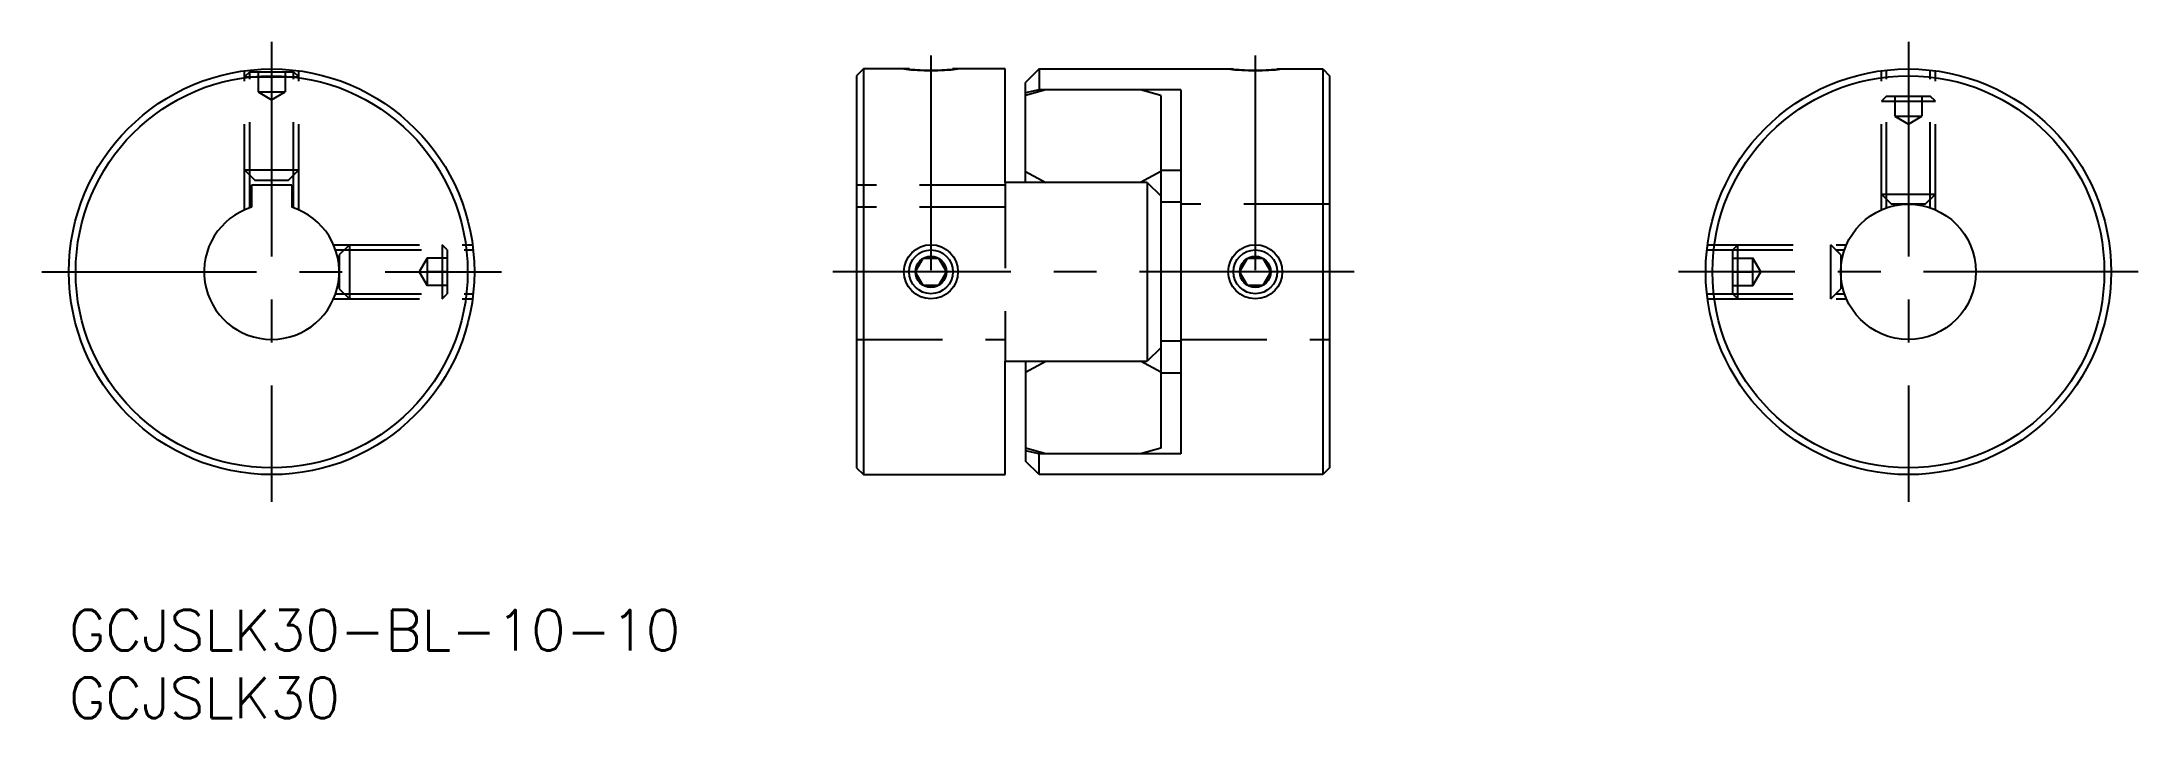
# Model space of a CAD drawing. Extents: x -2 to 153, y -8 to 42.
import ezdxf

# ---------------------------------------------------------------- set-up
doc = ezdxf.new("R2010")
doc.units = 0
doc.header["$LTSCALE"] = 0.5
doc.linetypes.add('CENTER', pattern=[50.8, 31.75, -6.35, 6.35, -6.35])
doc.linetypes.add('DASHED', pattern=[19.05, 12.7, -6.35])
for name, color, linetype in [('MSM_CENTER', 1, 'CENTER'), ('MSM_CONTINUOUS', 7, 'CONTINUOUS'), ('MSM_DASHED', 4, 'DASHED'), ('MSM_NARROW', 5, 'CONTINUOUS'), ('MSM_PART_NUMBER', 7, 'CONTINUOUS')]:
    doc.layers.add(name, color=color, linetype=linetype)
doc.styles.get("Standard").update_dxf_attribs({"font": 'txt.shx', "height": 3, "bigfont": 'bigfont.shx'})

# ---------------------------------------------------------------- blocks, each defined once
blk = doc.blocks.new('*U1')
at = {"layer": 'MSM_PART_NUMBER'}
blk.add_text('GCJSLK30-BL-10-10', height=3, dxfattribs=at).set_placement((0, -3))
blk = doc.blocks.new('*U2')
at = {"layer": 'MSM_PART_NUMBER'}
blk.add_text('GCJSLK30', height=3, dxfattribs=at).set_placement((0, -8))

msp = doc.modelspace()

# ---------------------------------------------------------------- linework, layer by layer
at = {"layer": 'MSM_CENTER'}
for p, q in [((15, 42), (15, 8)), ((136.12, 42), (136.12, 8)), ((63.79, 41), (63.79, 22)), ((87.79, 41), (87.79, 22)), ((-2, 25), (32, 25)), ((95.1, 25), (56.52, 25)), ((153.12, 25), (119.12, 25))]:
    msp.add_line(p, q, dxfattribs=at)
at = {"layer": 'MSM_CONTINUOUS'}
for p, q in [((58.79, 40), (58.29, 39.5)), ((58.29, 39.5), (58.29, 10.5)), ((58.79, 40), (58.79, 10)), ((62.19, 40), (58.79, 40)), ((69.29, 40), (65.39, 40)), ((69.29, 31.61), (69.29, 40)), ((71.79, 40), (70.79, 39)), ((70.79, 31.61), (70.79, 39)), ((71.79, 40), (86.19, 40)), ((71.79, 40), (71.79, 38.32)), ((89.39, 40), (92.79, 40)), ((92.79, 40), (92.79, 10)), ((92.79, 40), (93.29, 39.5)), ((93.29, 39.5), (93.29, 10.5)), ((72.29, 38.47), (70.79, 38.03)), ((71.79, 38.47), (70.79, 38.23)), ((82.29, 38.47), (71.79, 38.47)), ((80.79, 38.03), (79.29, 38.47)), ((80.79, 38.03), (80.79, 11.97)), ((82.29, 38.47), (82.29, 11.53)), ((16.5, 31.4), (13.5, 31.4)), ((13.5, 31.4), (13.5, 29.77)), ((16.5, 31.4), (16.5, 29.77)), ((79.79, 31.61), (69.29, 31.61)), ((70.79, 32.43), (72.29, 31.61)), ((80.79, 32.42), (79.29, 31.61)), ((79.79, 31.61), (79.79, 18.39)), ((79.79, 31.61), (80.79, 30.61)), ((82.29, 32.5), (80.79, 32.5)), ((82.29, 30.14), (80.79, 30.14)), ((62.63, 25), (63.21, 26)), ((63.21, 24), (62.63, 25)), ((63.21, 26), (64.36, 26)), ((64.36, 26), (64.94, 25)), ((64.94, 25), (64.36, 24)), ((86.63, 25), (87.21, 26)), ((87.21, 24), (86.63, 25)), ((87.21, 26), (88.36, 26)), ((88.36, 26), (88.94, 25)), ((88.94, 25), (88.36, 24)), ((64.36, 24), (63.21, 24)), ((88.36, 24), (87.21, 24)), ((80.79, 19.39), (79.79, 18.39)), ((82.29, 19.86), (80.79, 19.86)), ((69.29, 10), (69.29, 18.39)), ((69.29, 18.39), (79.79, 18.39)), ((70.79, 18.39), (70.79, 11)), ((70.79, 17.57), (72.29, 18.39)), ((80.79, 17.58), (79.29, 18.39)), ((82.29, 17.5), (80.79, 17.5)), ((72.29, 11.53), (70.79, 11.97)), ((71.79, 11.53), (70.79, 11.77)), ((71.79, 10), (70.79, 11)), ((71.79, 10), (71.79, 11.68)), ((82.29, 11.53), (71.79, 11.53)), ((80.79, 11.97), (79.29, 11.53)), ((58.29, 10.5), (58.79, 10)), ((58.79, 10), (69.29, 10)), ((92.79, 10), (71.79, 10)), ((93.29, 10.5), (92.79, 10))]:
    msp.add_line(p, q, dxfattribs=at)
for centre, radius in [((15, 25), 15), ((15, 25), 14.5), ((136.12, 25), 15), ((136.12, 25), 14.5), ((136.12, 25), 5), ((63.79, 25), 1.62), ((87.79, 25), 1.62), ((63.79, 25), 1.15), ((87.79, 25), 1.15)]:
    msp.add_circle(centre, radius, dxfattribs=at)
for centre, radius, start, end in [((63.79, 54.91), 15, 263.8768, 276.1232), ((87.79, 54.91), 15, 263.8768, 276.1232), ((15, 25), 5, 107.4576, 72.5424)]:
    msp.add_arc(centre, radius, start, end, dxfattribs=at)
at = {"layer": 'MSM_DASHED'}
for p, q in [((13, 29.58), (13, 39.87)), ((13.38, 39.8), (13, 39.42)), ((13, 39.42), (17, 39.42)), ((13.38, 29.73), (13.38, 39.91)), ((13.38, 39.8), (16.62, 39.8)), ((14, 39.8), (14, 38.3)), ((15, 39.8), (15, 38.3)), ((16, 39.8), (16, 38.3)), ((16.62, 29.73), (16.62, 39.91)), ((17, 39.42), (16.62, 39.8)), ((17, 29.58), (17, 39.87)), ((134.12, 29.58), (134.12, 39.87)), ((134.5, 29.73), (134.5, 39.91)), ((137.74, 29.73), (137.74, 39.91)), ((138.12, 29.58), (138.12, 39.87)), ((14, 38.3), (15, 37.72)), ((14, 38.3), (16, 38.3)), ((15, 37.72), (16, 38.3)), ((134.5, 38), (134.12, 37.62)), ((134.12, 37.62), (138.12, 37.62)), ((134.5, 38), (137.74, 38)), ((135.12, 38), (135.12, 36.5)), ((136.12, 38), (136.12, 36.5)), ((137.12, 38), (137.12, 36.5)), ((138.12, 37.62), (137.74, 38)), ((135.12, 36.5), (136.12, 35.92)), ((135.12, 36.5), (137.12, 36.5)), ((136.12, 35.92), (137.12, 36.5)), ((13, 32.54), (13.75, 31.79)), ((13, 32.54), (17, 32.54)), ((13.75, 31.79), (16.25, 31.79)), ((16.25, 31.79), (17, 32.54)), ((69.29, 31.4), (58.29, 31.4)), ((69.29, 31.61), (69.29, 18.39)), ((69.29, 29.77), (58.29, 29.77)), ((93.29, 30), (82.29, 30)), ((134.12, 30.75), (134.87, 30)), ((134.12, 30.75), (138.12, 30.75)), ((137.37, 30), (134.87, 30)), ((137.37, 30), (138.12, 30.75)), ((19.58, 27), (29.87, 27)), ((19.73, 26.62), (29.91, 26.62)), ((20.75, 27), (20, 26.25)), ((20.75, 27), (20.75, 23)), ((27.62, 27), (27.62, 23)), ((28, 26.62), (27.62, 27)), ((28, 26.62), (28, 23.38)), ((121.21, 26.62), (131.39, 26.62)), ((121.25, 27), (131.54, 27)), ((123.5, 27), (123.12, 26.62)), ((123.12, 23.38), (123.12, 26.62)), ((123.5, 23), (123.5, 27)), ((131.12, 26.25), (130.37, 27)), ((130.37, 23), (130.37, 27)), ((20, 26.25), (20, 23.75)), ((26.5, 26), (25.92, 25)), ((25.92, 25), (26.5, 24)), ((28, 26), (26.5, 26)), ((26.5, 26), (26.5, 24)), ((28, 25), (26.5, 25)), ((123.12, 26), (124.62, 26)), ((123.12, 25), (124.62, 25)), ((125.2, 25), (124.62, 26)), ((124.62, 24), (124.62, 26)), ((124.62, 24), (125.2, 25)), ((131.12, 26.25), (131.12, 23.75)), ((19.73, 23.38), (29.91, 23.38)), ((20, 23.75), (20.75, 23)), ((28, 24), (26.5, 24)), ((27.62, 23), (28, 23.38)), ((121.21, 23.38), (131.39, 23.38)), ((123.12, 24), (124.62, 24)), ((123.12, 23.38), (123.5, 23)), ((130.37, 23), (131.12, 23.75)), ((19.58, 23), (29.87, 23)), ((121.25, 23), (131.54, 23)), ((58.29, 20), (69.29, 20)), ((82.29, 20), (93.29, 20))]:
    msp.add_line(p, q, dxfattribs=at)
at = {"layer": 'MSM_NARROW'}
for centre in [(63.79, 25), (87.79, 25)]:
    msp.add_circle(centre, 2, dxfattribs=at)
for centre in [(63.79, 54.87), (87.79, 54.87)]:
    msp.add_arc(centre, 15, 262.3378, 277.6622, dxfattribs=at)

# ---------------------------------------------------------------- block references
at = {"layer": 'MSM_CONTINUOUS'}
for name in ['*U1', '*U2']:
    msp.add_blockref(name, (0, 0), dxfattribs=at)

doc.saveas('drawing.dxf')
